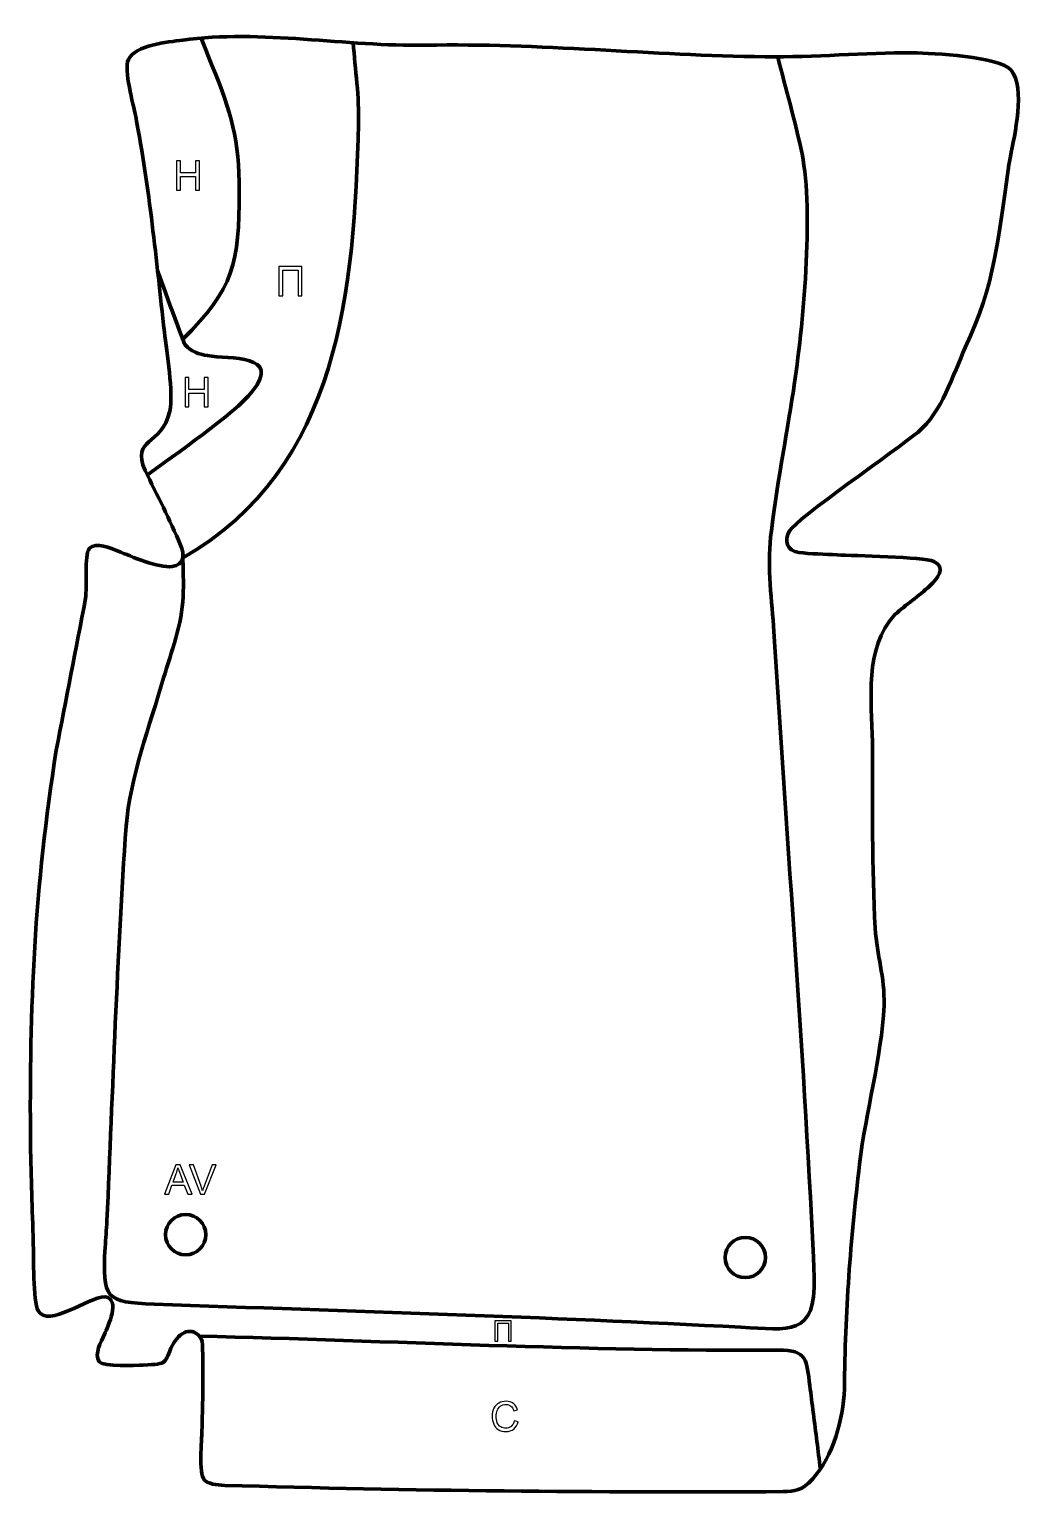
# Model space of a CAD drawing. Header units: millimetres. Extents: x 967 to 1584, y 13 to 921.
import ezdxf

# ---------------------------------------------------------------- set-up
doc = ezdxf.new("R2010")
doc.units = ezdxf.units.MM
doc.header["$MEASUREMENT"] = 0
doc.layers.add('layer 2', color=7, linetype='Continuous')
doc.layers.add('layer 3', color=7, linetype='Continuous')

msp = doc.modelspace()

# ---------------------------------------------------------------- linework, layer by layer
at = {"layer": 'layer 2', "color": 142, "lineweight": 200}
for centre in [(1063.7041, 172.9173), (1410.5728, 158.7619)]:
    msp.add_ellipse(centre, major_axis=(0, 12.5), ratio=1, dxfattribs=at)
at = {"layer": 'layer 2', "color": 142, "lineweight": 158}
for points, knots in [([(1061.9013, 728.2872), (1093.8454, 759.6356), (1096.8143, 775.9102), (1096.8959, 819.8418), (1096.8959, 819.8418), (1096.9563, 852.3535), (1092.0794, 868.5451), (1080.0348, 898.282), (1080.0348, 898.282), (1077.7662, 903.8831), (1075.5727, 909.5171), (1073.3546, 915.1386)], [0, 0, 0, 0, 0.25, 0.25, 0.25, 0.25, 0.5, 0.5, 0.5, 0.5, 1, 1, 1, 1]), ([(1061.9327, 592.6493), (1159.5292, 648.6014), (1168.1099, 759.5405), (1170.8769, 861.9407), (1170.8769, 861.9407), (1171.3189, 878.2979), (1168.8463, 895.7846), (1167.5073, 912.2105)], [0, 0, 0, 0, 0.33333333, 0.33333333, 0.33333333, 0.33333333, 1, 1, 1, 1]), ([(1430.6854, 903.4977), (1435.6629, 883.7964), (1441.5787, 863.1625), (1445.7638, 843.4045), (1445.7638, 843.4045), (1453.0317, 806.8404), (1446.5552, 736.1762), (1440.3749, 696.2864), (1440.3749, 696.2864), (1435.6955, 666.3202), (1429.8108, 635.5182), (1426.2776, 605.5064), (1426.2776, 605.5064), (1424.103, 587.0355), (1427.0979, 565.6225), (1428.3067, 546.9305), (1428.3067, 546.9305), (1436.5709, 413.6664), (1447.3857, 279.4759), (1453.3473, 146.2949), (1453.3473, 146.2949), (1454.5285, 109.8393), (1437.5569, 113.9451), (1407.9033, 115.5087), (1407.9033, 115.5087), (1287.0987, 121.8786), (1165.0869, 125.5182), (1044.1192, 129.8307), (1044.1192, 129.8307), (1014.114, 130.8965), (1011.8853, 133.2622), (1013.8207, 164.9075), (1013.8207, 164.9075), (1014.1576, 170.4155), (1014.5973, 175.9077), (1014.9089, 181.4209), (1014.9089, 181.4209), (1018.6067, 263.0814), (1021.1538, 344.632), (1026.7674, 426.2144), (1026.7674, 426.2144), (1029.4102, 456.4218), (1041.4348, 488.9341), (1050.0702, 518.2151), (1050.0702, 518.2151), (1054.7714, 534.1557), (1061.4957, 551.9611), (1062.1684, 568.5047), (1062.1684, 568.5047), (1062.5214, 577.1888), (1062.0507, 585.9393), (1061.9375, 594.6311), (1061.9375, 594.6311), (1061.9375, 594.6311), (1061.9411, 596.1207), (1061.9411, 596.1207)], [0, 0, 0, 0, 0.06666667, 0.06666667, 0.06666667, 0.06666667, 0.13333333, 0.13333333, 0.13333333, 0.13333333, 0.2, 0.2, 0.2, 0.2, 0.26666667, 0.26666667, 0.26666667, 0.26666667, 0.33333333, 0.33333333, 0.33333333, 0.33333333, 0.4, 0.4, 0.4, 0.4, 0.46666667, 0.46666667, 0.46666667, 0.46666667, 0.53333333, 0.53333333, 0.53333333, 0.53333333, 0.6, 0.6, 0.6, 0.6, 0.66666667, 0.66666667, 0.66666667, 0.66666667, 0.73333333, 0.73333333, 0.73333333, 0.73333333, 0.8, 0.8, 0.8, 0.8, 0.86666667, 0.86666667, 0.86666667, 0.86666667, 1, 1, 1, 1]), ([(1039.932, 644.0653), (1055.5472, 655.7264), (1094.4465, 682.4138), (1105.0312, 695.8016), (1105.0312, 695.8016), (1123.8016, 719.5427), (1090.58, 715.7714), (1077.3089, 718.1282), (1077.3089, 718.1282), (1071.885, 719.0914), (1066.9577, 720.4356), (1063.3722, 724.8399), (1063.3722, 724.8399), (1061.5202, 728.1472), (1046.307, 770.9068), (1046.307, 770.9068)], [0, 0, 0, 0, 0.2, 0.2, 0.2, 0.2, 0.4, 0.4, 0.4, 0.4, 0.6, 0.6, 0.6, 0.6, 1, 1, 1, 1]), ([(1072.0629, 110.045), (1190.8782, 107.0374), (1312.6035, 100.546), (1430.9641, 101.3274), (1430.9641, 101.3274), (1449.2341, 101.448), (1448.4324, 95.0695), (1450.5993, 79.1104), (1450.5993, 79.1104), (1451.341, 73.6476), (1451.9721, 68.1835), (1452.6707, 62.7174), (1452.6707, 62.7174), (1452.6707, 62.7174), (1452.7857, 61.8364), (1452.7857, 61.8364), (1452.7857, 61.8364), (1454.313, 50.431), (1455.7049, 39.0071), (1457.1225, 27.5877)], [0, 0, 0, 0, 0.16666667, 0.16666667, 0.16666667, 0.16666667, 0.33333333, 0.33333333, 0.33333333, 0.33333333, 0.5, 0.5, 0.5, 0.5, 0.66666667, 0.66666667, 0.66666667, 0.66666667, 1, 1, 1, 1])]:
    msp.add_open_spline(points, degree=3, knots=knots, dxfattribs=at)
at = {"layer": 'layer 2', "color": 142}
for points, knots in [([(1058.0472, 820.7849), (1058.0472, 820.7849), (1058.0472, 838.9713), (1058.0472, 838.9713), (1058.0472, 838.9713), (1058.0472, 838.9713), (1060.4602, 838.9713), (1060.4602, 838.9713), (1060.4602, 838.9713), (1060.4602, 838.9713), (1060.4602, 831.4783), (1060.4602, 831.4783), (1060.4602, 831.4783), (1060.4602, 831.4783), (1069.8582, 831.4783), (1069.8582, 831.4783), (1069.8582, 831.4783), (1069.8582, 831.4783), (1069.8582, 838.9713), (1069.8582, 838.9713), (1069.8582, 838.9713), (1069.8582, 838.9713), (1072.2712, 838.9713), (1072.2712, 838.9713), (1072.2712, 838.9713), (1072.2712, 838.9713), (1072.2712, 820.7849), (1072.2712, 820.7849), (1072.2712, 820.7849), (1072.2712, 820.7849), (1069.8582, 820.7849), (1069.8582, 820.7849), (1069.8582, 820.7849), (1069.8582, 820.7849), (1069.8582, 829.3447), (1069.8582, 829.3447), (1069.8582, 829.3447), (1069.8582, 829.3447), (1060.4602, 829.3447), (1060.4602, 829.3447), (1060.4602, 829.3447), (1060.4602, 829.3447), (1060.4602, 820.7849), (1060.4602, 820.7849), (1060.4602, 820.7849), (1060.4602, 820.7849), (1058.0472, 820.7849), (1058.0472, 820.7849)], [0, 0, 0, 0, 0.07692308, 0.07692308, 0.07692308, 0.07692308, 0.15384615, 0.15384615, 0.15384615, 0.15384615, 0.23076923, 0.23076923, 0.23076923, 0.23076923, 0.30769231, 0.30769231, 0.30769231, 0.30769231, 0.38461538, 0.38461538, 0.38461538, 0.38461538, 0.46153846, 0.46153846, 0.46153846, 0.46153846, 0.53846154, 0.53846154, 0.53846154, 0.53846154, 0.61538462, 0.61538462, 0.61538462, 0.61538462, 0.69230769, 0.69230769, 0.69230769, 0.69230769, 0.76923077, 0.76923077, 0.76923077, 0.76923077, 0.84615385, 0.84615385, 0.84615385, 0.84615385, 1, 1, 1, 1]), ([(1121.5218, 773.3546), (1121.5218, 773.3546), (1135.7966, 773.3546), (1135.7966, 773.3546), (1135.7966, 773.3546), (1135.7966, 773.3546), (1135.7966, 755.1682), (1135.7966, 755.1682), (1135.7966, 755.1682), (1135.7966, 755.1682), (1133.3836, 755.1682), (1133.3836, 755.1682), (1133.3836, 755.1682), (1133.3836, 755.1682), (1133.3836, 771.221), (1133.3836, 771.221), (1133.3836, 771.221), (1133.3836, 771.221), (1123.9348, 771.221), (1123.9348, 771.221), (1123.9348, 771.221), (1123.9348, 771.221), (1123.9348, 755.1682), (1123.9348, 755.1682), (1123.9348, 755.1682), (1123.9348, 755.1682), (1121.5218, 755.1682), (1121.5218, 755.1682), (1121.5218, 755.1682), (1121.5218, 755.1682), (1121.5218, 773.3546), (1121.5218, 773.3546)], [0, 0, 0, 0, 0.11111111, 0.11111111, 0.11111111, 0.11111111, 0.22222222, 0.22222222, 0.22222222, 0.22222222, 0.33333333, 0.33333333, 0.33333333, 0.33333333, 0.44444444, 0.44444444, 0.44444444, 0.44444444, 0.55555556, 0.55555556, 0.55555556, 0.55555556, 0.66666667, 0.66666667, 0.66666667, 0.66666667, 0.77777778, 0.77777778, 0.77777778, 0.77777778, 1, 1, 1, 1]), ([(1063.3389, 686.3765), (1063.3389, 686.3765), (1063.3389, 704.5629), (1063.3389, 704.5629), (1063.3389, 704.5629), (1063.3389, 704.5629), (1065.7519, 704.5629), (1065.7519, 704.5629), (1065.7519, 704.5629), (1065.7519, 704.5629), (1065.7519, 697.0699), (1065.7519, 697.0699), (1065.7519, 697.0699), (1065.7519, 697.0699), (1075.1499, 697.0699), (1075.1499, 697.0699), (1075.1499, 697.0699), (1075.1499, 697.0699), (1075.1499, 704.5629), (1075.1499, 704.5629), (1075.1499, 704.5629), (1075.1499, 704.5629), (1077.5629, 704.5629), (1077.5629, 704.5629), (1077.5629, 704.5629), (1077.5629, 704.5629), (1077.5629, 686.3765), (1077.5629, 686.3765), (1077.5629, 686.3765), (1077.5629, 686.3765), (1075.1499, 686.3765), (1075.1499, 686.3765), (1075.1499, 686.3765), (1075.1499, 686.3765), (1075.1499, 694.9363), (1075.1499, 694.9363), (1075.1499, 694.9363), (1075.1499, 694.9363), (1065.7519, 694.9363), (1065.7519, 694.9363), (1065.7519, 694.9363), (1065.7519, 694.9363), (1065.7519, 686.3765), (1065.7519, 686.3765), (1065.7519, 686.3765), (1065.7519, 686.3765), (1063.3389, 686.3765), (1063.3389, 686.3765)], [0, 0, 0, 0, 0.07692308, 0.07692308, 0.07692308, 0.07692308, 0.15384615, 0.15384615, 0.15384615, 0.15384615, 0.23076923, 0.23076923, 0.23076923, 0.23076923, 0.30769231, 0.30769231, 0.30769231, 0.30769231, 0.38461538, 0.38461538, 0.38461538, 0.38461538, 0.46153846, 0.46153846, 0.46153846, 0.46153846, 0.53846154, 0.53846154, 0.53846154, 0.53846154, 0.61538462, 0.61538462, 0.61538462, 0.61538462, 0.69230769, 0.69230769, 0.69230769, 0.69230769, 0.76923077, 0.76923077, 0.76923077, 0.76923077, 0.84615385, 0.84615385, 0.84615385, 0.84615385, 1, 1, 1, 1]), ([(1050.7019, 198.0877), (1050.7019, 198.0877), (1057.6784, 216.2741), (1057.6784, 216.2741), (1057.6784, 216.2741), (1057.6784, 216.2741), (1060.3243, 216.2741), (1060.3243, 216.2741), (1060.3243, 216.2741), (1060.3243, 216.2741), (1067.7284, 198.0877), (1067.7284, 198.0877), (1067.7284, 198.0877), (1067.7284, 198.0877), (1064.9894, 198.0877), (1064.9894, 198.0877), (1064.9894, 198.0877), (1064.9894, 198.0877), (1062.8854, 203.5995), (1062.8854, 203.5995), (1062.8854, 203.5995), (1062.8854, 203.5995), (1055.2273, 203.5995), (1055.2273, 203.5995), (1055.2273, 203.5995), (1055.2273, 203.5995), (1053.2546, 198.0877), (1053.2546, 198.0877), (1053.2546, 198.0877), (1053.2546, 198.0877), (1050.7019, 198.0877), (1050.7019, 198.0877)], [0, 0, 0, 0, 0.11111111, 0.11111111, 0.11111111, 0.11111111, 0.22222222, 0.22222222, 0.22222222, 0.22222222, 0.33333333, 0.33333333, 0.33333333, 0.33333333, 0.44444444, 0.44444444, 0.44444444, 0.44444444, 0.55555556, 0.55555556, 0.55555556, 0.55555556, 0.66666667, 0.66666667, 0.66666667, 0.66666667, 0.77777778, 0.77777778, 0.77777778, 0.77777778, 1, 1, 1, 1]), ([(1055.9343, 205.5553), (1055.9343, 205.5553), (1062.1319, 205.5553), (1062.1319, 205.5553), (1062.1319, 205.5553), (1062.1319, 205.5553), (1060.2354, 210.5972), (1060.2354, 210.5972), (1060.2354, 210.5972), (1059.6639, 212.1297), (1059.2321, 213.3954), (1058.9315, 214.3945), (1058.9315, 214.3945), (1058.6817, 213.2092), (1058.3473, 212.045), (1057.9282, 210.8935), (1057.9282, 210.8935), (1057.9282, 210.8935), (1055.9343, 205.5553), (1055.9343, 205.5553)], [0, 0, 0, 0, 0.16666667, 0.16666667, 0.16666667, 0.16666667, 0.33333333, 0.33333333, 0.33333333, 0.33333333, 0.5, 0.5, 0.5, 0.5, 0.66666667, 0.66666667, 0.66666667, 0.66666667, 1, 1, 1, 1]), ([(1072.9354, 198.0877), (1072.9354, 198.0877), (1065.9081, 216.2741), (1065.9081, 216.2741), (1065.9081, 216.2741), (1065.9081, 216.2741), (1068.5158, 216.2741), (1068.5158, 216.2741), (1068.5158, 216.2741), (1068.5158, 216.2741), (1073.2402, 203.0576), (1073.2402, 203.0576), (1073.2402, 203.0576), (1073.617, 201.9993), (1073.9387, 201.0087), (1074.1927, 200.0816), (1074.1927, 200.0816), (1074.4721, 201.0764), (1074.7981, 202.067), (1075.1706, 203.0576), (1075.1706, 203.0576), (1075.1706, 203.0576), (1080.0728, 216.2741), (1080.0728, 216.2741), (1080.0728, 216.2741), (1080.0728, 216.2741), (1082.5281, 216.2741), (1082.5281, 216.2741), (1082.5281, 216.2741), (1082.5281, 216.2741), (1075.4373, 198.0877), (1075.4373, 198.0877), (1075.4373, 198.0877), (1075.4373, 198.0877), (1072.9354, 198.0877), (1072.9354, 198.0877)], [0, 0, 0, 0, 0.1, 0.1, 0.1, 0.1, 0.2, 0.2, 0.2, 0.2, 0.3, 0.3, 0.3, 0.3, 0.4, 0.4, 0.4, 0.4, 0.5, 0.5, 0.5, 0.5, 0.6, 0.6, 0.6, 0.6, 0.7, 0.7, 0.7, 0.7, 0.8, 0.8, 0.8, 0.8, 1, 1, 1, 1]), ([(1255.4364, 119.4742), (1255.4364, 119.4742), (1265.409, 119.4742), (1265.409, 119.4742), (1265.409, 119.4742), (1265.409, 119.4742), (1265.409, 106.7689), (1265.409, 106.7689), (1265.409, 106.7689), (1265.409, 106.7689), (1263.7233, 106.7689), (1263.7233, 106.7689), (1263.7233, 106.7689), (1263.7233, 106.7689), (1263.7233, 117.9837), (1263.7233, 117.9837), (1263.7233, 117.9837), (1263.7233, 117.9837), (1257.1222, 117.9837), (1257.1222, 117.9837), (1257.1222, 117.9837), (1257.1222, 117.9837), (1257.1222, 106.7689), (1257.1222, 106.7689), (1257.1222, 106.7689), (1257.1222, 106.7689), (1255.4364, 106.7689), (1255.4364, 106.7689), (1255.4364, 106.7689), (1255.4364, 106.7689), (1255.4364, 119.4742), (1255.4364, 119.4742)], [0, 0, 0, 0, 0.11111111, 0.11111111, 0.11111111, 0.11111111, 0.22222222, 0.22222222, 0.22222222, 0.22222222, 0.33333333, 0.33333333, 0.33333333, 0.33333333, 0.44444444, 0.44444444, 0.44444444, 0.44444444, 0.55555556, 0.55555556, 0.55555556, 0.55555556, 0.66666667, 0.66666667, 0.66666667, 0.66666667, 0.77777778, 0.77777778, 0.77777778, 0.77777778, 1, 1, 1, 1]), ([(1267.3587, 57.4911), (1267.3587, 57.4911), (1269.7717, 56.8815), (1269.7717, 56.8815), (1269.7717, 56.8815), (1269.2679, 54.9046), (1268.362, 53.4017), (1267.0539, 52.3646), (1267.0539, 52.3646), (1265.7458, 51.3274), (1264.1456, 50.8067), (1262.2533, 50.8067), (1262.2533, 50.8067), (1260.2975, 50.8067), (1258.7058, 51.2046), (1257.4781, 52.0047), (1257.4781, 52.0047), (1256.2504, 52.8006), (1255.3191, 53.9563), (1254.6799, 55.4676), (1254.6799, 55.4676), (1254.0406, 56.9831), (1253.7189, 58.6045), (1253.7189, 60.3402), (1253.7189, 60.3402), (1253.7189, 62.2325), (1254.0787, 63.8835), (1254.8026, 65.2932), (1254.8026, 65.2932), (1255.5265, 66.7029), (1256.5552, 67.7739), (1257.8887, 68.5063), (1257.8887, 68.5063), (1259.2222, 69.2386), (1260.6912, 69.6027), (1262.2914, 69.6027), (1262.2914, 69.6027), (1264.1117, 69.6027), (1265.64, 69.1413), (1266.8761, 68.2142), (1266.8761, 68.2142), (1268.1165, 67.2871), (1268.9801, 65.9874), (1269.4669, 64.311), (1269.4669, 64.311), (1269.4669, 64.311), (1267.1047, 63.7522), (1267.1047, 63.7522), (1267.1047, 63.7522), (1266.6856, 65.073), (1266.0718, 66.0382), (1265.2717, 66.6394), (1265.2717, 66.6394), (1264.4716, 67.2447), (1263.464, 67.5453), (1262.2491, 67.5453), (1262.2491, 67.5453), (1260.8563, 67.5453), (1259.6879, 67.2109), (1258.7523, 66.542), (1258.7523, 66.542), (1257.8168, 65.8731), (1257.1564, 64.9714), (1256.7796, 63.8454), (1256.7796, 63.8454), (1256.3986, 62.7151), (1256.2081, 61.5509), (1256.2081, 60.3529), (1256.2081, 60.3529), (1256.2081, 58.8077), (1256.4325, 57.4573), (1256.8812, 56.3058), (1256.8812, 56.3058), (1257.3299, 55.1501), (1258.0284, 54.2907), (1258.9767, 53.7192), (1258.9767, 53.7192), (1259.925, 53.1477), (1260.9494, 52.8641), (1262.0543, 52.8641), (1262.0543, 52.8641), (1263.4005, 52.8641), (1264.5351, 53.2536), (1265.4664, 54.0283), (1265.4664, 54.0283), (1266.3977, 54.8072), (1267.0285, 55.9587), (1267.3587, 57.4911)], [0, 0, 0, 0, 0.04347826, 0.04347826, 0.04347826, 0.04347826, 0.08695652, 0.08695652, 0.08695652, 0.08695652, 0.13043478, 0.13043478, 0.13043478, 0.13043478, 0.17391304, 0.17391304, 0.17391304, 0.17391304, 0.2173913, 0.2173913, 0.2173913, 0.2173913, 0.26086957, 0.26086957, 0.26086957, 0.26086957, 0.30434783, 0.30434783, 0.30434783, 0.30434783, 0.34782609, 0.34782609, 0.34782609, 0.34782609, 0.39130435, 0.39130435, 0.39130435, 0.39130435, 0.43478261, 0.43478261, 0.43478261, 0.43478261, 0.47826087, 0.47826087, 0.47826087, 0.47826087, 0.52173913, 0.52173913, 0.52173913, 0.52173913, 0.56521739, 0.56521739, 0.56521739, 0.56521739, 0.60869565, 0.60869565, 0.60869565, 0.60869565, 0.65217391, 0.65217391, 0.65217391, 0.65217391, 0.69565217, 0.69565217, 0.69565217, 0.69565217, 0.73913043, 0.73913043, 0.73913043, 0.73913043, 0.7826087, 0.7826087, 0.7826087, 0.7826087, 0.82608696, 0.82608696, 0.82608696, 0.82608696, 0.86956522, 0.86956522, 0.86956522, 0.86956522, 0.91304348, 0.91304348, 0.91304348, 0.91304348, 1, 1, 1, 1])]:
    msp.add_open_spline(points, degree=3, knots=knots, dxfattribs=at)
at = {"layer": 'layer 3', "color": 242, "lineweight": 158}
msp.add_open_spline([(1088.0401, 17.4434), (1082.6076, 17.6056), (1077.5535, 18.3697), (1075.4694, 20.7058), (1075.4694, 20.7058), (1071.4449, 25.2171), (1073.7221, 44.8951), (1073.8318, 51.52), (1073.8318, 51.52), (1073.9747, 59.8227), (1075.2723, 103.6639), (1073.5884, 107.9397), (1073.5884, 107.9397), (1067.9892, 117.2179), (1059.4222, 112.1416), (1055.5681, 104.4114), (1055.5681, 104.4114), (1049.9492, 93.1419), (1053.5362, 92.7512), (1037.4747, 92.0444), (1037.4747, 92.0444), (1032.2957, 91.813), (1013.3726, 90.6991), (1010.0909, 94.1153), (1010.0909, 94.1153), (1006.8743, 99.0628), (1011.3464, 106.369), (1013.3887, 111.1581), (1013.3887, 111.1581), (1015.482, 116.0666), (1023.711, 132.8859), (1013.7231, 134.4414), (1013.7231, 134.4414), (1003.0417, 134.1975), (978.5581, 114.6369), (972.3049, 125.698), (972.3049, 125.698), (969.0669, 131.4257), (969.5109, 159.7218), (969.2568, 168.4628), (969.2568, 168.4628), (968.6764, 188.4169), (967.8534, 208.6406), (967.5385, 228.568), (967.5385, 228.568), (966.794, 314.9354), (969.9479, 388.0165), (983.5382, 473.3553), (983.5382, 473.3553), (989.5642, 504.7244), (995.6553, 536.0937), (1001.6205, 567.4728), (1001.6205, 567.4728), (1002.7772, 575.1124), (1000.6853, 594.068), (1003.9401, 598.5413), (1003.9401, 598.5413), (1008.4042, 602.8305), (1017.0218, 598.8292), (1021.8666, 596.8658), (1021.8666, 596.8658), (1029.8408, 593.6341), (1046.97, 586.2744), (1055.367, 587.293), (1055.367, 587.293), (1063.0146, 588.2206), (1063.1393, 594.693), (1060.6052, 600.6622), (1060.6052, 600.6622), (1053.7467, 616.5938), (1046.2282, 631.3937), (1038.5342, 646.8749), (1038.5342, 646.8749), (1029.7944, 667.6266), (1048.5826, 661.2903), (1053.9028, 683.7195), (1053.9028, 683.7195), (1056.2816, 695.3838), (1052.0074, 719.8337), (1050.52, 732.7926), (1050.52, 732.7926), (1045.3633, 778.3728), (1041.4341, 821.2615), (1032.7471, 866.5384), (1032.7471, 866.5384), (1031.2398, 874.0252), (1025.2498, 895.5676), (1028.2181, 901.7369), (1028.2181, 901.7369), (1032.739, 911.1328), (1052.4906, 912.4201), (1061.868, 913.8641), (1061.868, 913.8641), (1109.9236, 920.567), (1163.4269, 909.719), (1212.7076, 910.6854), (1212.7076, 910.6854), (1282.3437, 912.0511), (1352.4537, 904.3913), (1422.8093, 903.4916), (1422.8093, 903.4916), (1453.5849, 903.2948), (1484.0134, 905.8273), (1514.6089, 906.0473), (1514.6089, 906.0473), (1526.5099, 905.6654), (1568.3048, 903.6979), (1575.3344, 895.1859), (1575.3344, 895.1859), (1584.3905, 884.2201), (1577.5057, 854.7086), (1574.9328, 841.641), (1574.9328, 841.641), (1574.3913, 838.8504), (1573.9095, 836.1211), (1573.4862, 833.3098), (1573.4862, 833.3098), (1567.6148, 791.9663), (1565.2935, 761.9147), (1546.9294, 723.2219), (1546.9294, 723.2219), (1539.3772, 706.3326), (1532.1428, 682.6176), (1517.6333, 670.7172), (1517.6333, 670.7172), (1504.3766, 659.8443), (1442.1841, 616.7361), (1437.916, 609.398), (1437.916, 609.398), (1434.3912, 603.3379), (1436.3311, 597.0741), (1443.8541, 596.0702), (1443.8541, 596.0702), (1450.5945, 595.1707), (1460.443, 594.9662), (1467.4645, 594.569), (1467.4645, 594.569), (1477.8023, 594.0443), (1521.0221, 593.2485), (1527.3544, 590.5514), (1527.3544, 590.5514), (1535.484, 586.4335), (1529.6544, 579.9472), (1525.0673, 575.4497), (1525.0673, 575.4497), (1517.841, 568.6768), (1510.1538, 563.7678), (1503.3369, 557.5012), (1503.3369, 557.5012), (1483.8527, 536.1782), (1489.1373, 505.1597), (1489.3394, 478.421), (1489.3394, 478.421), (1489.6204, 440.5004), (1488.9647, 400.6541), (1491.1304, 362.9399), (1491.1304, 362.9399), (1492.104, 345.9859), (1497.0546, 333.1352), (1496.6053, 315.012), (1496.6053, 315.012), (1494.8985, 282.0916), (1485.3402, 249.7652), (1481.4064, 216.6926), (1481.4064, 216.6926), (1475.9057, 169.2504), (1472.2842, 125.0348), (1472.059, 77.1957), (1472.059, 77.1957), (1471.1164, 58.1333), (1465.155, 35.8488), (1452.2759, 21.2897), (1452.2759, 21.2897), (1446.1097, 14.319), (1440.8969, 13.591), (1434.1236, 13.5497), (1434.1236, 13.5497), (1320.4426, 12.8562), (1201.6192, 14.0531), (1088.0401, 17.4434)], degree=3, knots=[0, 0, 0, 0, 0.02173913, 0.02173913, 0.02173913, 0.02173913, 0.04347826, 0.04347826, 0.04347826, 0.04347826, 0.06521739, 0.06521739, 0.06521739, 0.06521739, 0.08695652, 0.08695652, 0.08695652, 0.08695652, 0.10869565, 0.10869565, 0.10869565, 0.10869565, 0.13043478, 0.13043478, 0.13043478, 0.13043478, 0.15217391, 0.15217391, 0.15217391, 0.15217391, 0.17391304, 0.17391304, 0.17391304, 0.17391304, 0.19565217, 0.19565217, 0.19565217, 0.19565217, 0.2173913, 0.2173913, 0.2173913, 0.2173913, 0.23913043, 0.23913043, 0.23913043, 0.23913043, 0.26086957, 0.26086957, 0.26086957, 0.26086957, 0.2826087, 0.2826087, 0.2826087, 0.2826087, 0.30434783, 0.30434783, 0.30434783, 0.30434783, 0.32608696, 0.32608696, 0.32608696, 0.32608696, 0.34782609, 0.34782609, 0.34782609, 0.34782609, 0.36956522, 0.36956522, 0.36956522, 0.36956522, 0.39130435, 0.39130435, 0.39130435, 0.39130435, 0.41304348, 0.41304348, 0.41304348, 0.41304348, 0.43478261, 0.43478261, 0.43478261, 0.43478261, 0.45652174, 0.45652174, 0.45652174, 0.45652174, 0.47826087, 0.47826087, 0.47826087, 0.47826087, 0.5, 0.5, 0.5, 0.5, 0.52173913, 0.52173913, 0.52173913, 0.52173913, 0.54347826, 0.54347826, 0.54347826, 0.54347826, 0.56521739, 0.56521739, 0.56521739, 0.56521739, 0.58695652, 0.58695652, 0.58695652, 0.58695652, 0.60869565, 0.60869565, 0.60869565, 0.60869565, 0.63043478, 0.63043478, 0.63043478, 0.63043478, 0.65217391, 0.65217391, 0.65217391, 0.65217391, 0.67391304, 0.67391304, 0.67391304, 0.67391304, 0.69565217, 0.69565217, 0.69565217, 0.69565217, 0.7173913, 0.7173913, 0.7173913, 0.7173913, 0.73913043, 0.73913043, 0.73913043, 0.73913043, 0.76086957, 0.76086957, 0.76086957, 0.76086957, 0.7826087, 0.7826087, 0.7826087, 0.7826087, 0.80434783, 0.80434783, 0.80434783, 0.80434783, 0.82608696, 0.82608696, 0.82608696, 0.82608696, 0.84782609, 0.84782609, 0.84782609, 0.84782609, 0.86956522, 0.86956522, 0.86956522, 0.86956522, 0.89130435, 0.89130435, 0.89130435, 0.89130435, 0.91304348, 0.91304348, 0.91304348, 0.91304348, 0.93478261, 0.93478261, 0.93478261, 0.93478261, 0.95652174, 0.95652174, 0.95652174, 0.95652174, 1, 1, 1, 1], dxfattribs=at)

doc.saveas('drawing.dxf')
